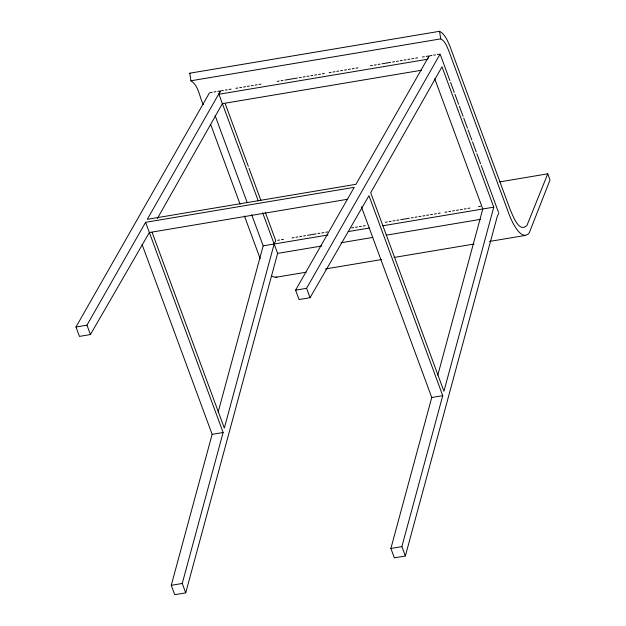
<?xml version="1.0" encoding="UTF-8"?>
<svg xmlns="http://www.w3.org/2000/svg" width="626" height="626" viewBox="0 0 626 626"><rect width="100%" height="100%" fill="white"/><g stroke="black" fill="none" stroke-linecap="round" stroke-linejoin="round"><path stroke-width="0.94" d="M262.654 212.809L277.623 253.397L185.719 592.853L174.732 594.7L171.266 585.31L212.136 434.342L142.086 244.461M218.184 412.002L263.17 245.846L251.66 214.655M185.719 592.853L182.252 583.463L223.122 432.503L145.592 222.316L354.222 187.315L295.597 290.159L299.064 299.549L310.05 297.702L368.972 195.68L442.746 395.655L401.876 546.615L405.343 556.013L394.349 557.852L390.882 548.462L431.752 397.502L361.366 206.697M437.801 375.162L482.787 208.998L434.734 78.735M493.773 207.151L443.936 391.25L370.709 192.745L442.003 66.802L493.773 207.151L382.799 225.775M405.343 556.013L497.24 216.549L498.82 213.2M499.72 181.884L547.758 173.825L526.935 225.485C518.876 233.49 512.741 214.992 510.268 209.851L450.297 47.279C447.817 41.48 445.485 34.43 439.554 31.3L189.748 73.211L190.907 80.793C198.896 85.684 199.295 97.147 203.34 104.581M218.92 94.252L220.501 90.911L147.298 219.319L355.928 184.318L429.131 55.91L427.542 59.251L218.92 94.252L258.248 200.883M157.353 218.529L222.379 103.65L421.4 70.261M347.407 199.303L149.356 232.528L90.434 334.55L79.439 336.397L75.973 326.999L209.507 92.758M90.434 334.55L86.967 325.16L145.592 222.316M310.05 297.702L306.584 288.312L440.117 54.063L449.898 80.59M271.864 276.199L275.354 277.373L276.911 277.036M489.469 241.448L525.159 235.462L528.133 234.179L529.306 232.708L550.027 179.967L547.758 173.825M190.907 80.793L440.712 38.882C445.196 41.144 446.909 46.465 448.764 50.792L508.758 213.435A50.174 18.209 80.5 0 0 514.048 225.031C516.732 229.218 519.705 234.758 525.159 235.462M210.422 92.601L212.253 92.296M214.084 91.983L215.915 91.678M217.754 91.373L219.585 91.067M221.463 90.747L223.38 90.426M225.305 90.105L227.23 89.784M229.147 89.455L231.072 89.135M235.885 88.329L237.802 88.008M239.727 87.687L241.652 87.358M243.569 87.037L245.494 86.717M247.419 86.396L249.344 86.067M251.261 85.746L253.186 85.426M255.111 85.105L257.036 84.784M258.953 84.455L260.878 84.134M277.224 81.396L279.149 81.067M281.066 80.746L282.991 80.425M284.916 80.105L297.413 78.007M299.338 77.687L301.255 77.358M303.18 77.037L305.105 76.716M307.03 76.395L308.947 76.067M310.872 75.746L312.797 75.425M314.721 75.104L316.639 74.784M318.564 74.455L320.489 74.134M322.406 73.813L324.331 73.492M329.143 72.686L331.06 72.358M332.985 72.037L334.91 71.716M336.827 71.395L338.752 71.067M340.677 70.746L342.602 70.425M344.519 70.104L346.444 69.783M348.369 69.455L350.294 69.134M352.211 68.813L354.136 68.492M356.061 68.164L357.978 67.843M370.482 65.746L372.4 65.425M374.325 65.104L376.249 64.775M378.174 64.455L380.092 64.134M382.016 63.813L390.671 62.357M392.596 62.037L394.513 61.716M396.438 61.395L398.363 61.066M400.288 60.745L402.205 60.425M404.13 60.104L406.055 59.775M407.972 59.454L409.897 59.134M411.822 58.813L413.747 58.492M415.664 58.163L417.589 57.842M422.393 57.036L424.318 56.716M426.243 56.395L428.168 56.066M430.046 55.753L431.877 55.448M433.708 55.143L435.539 54.83M437.371 54.525L439.202 54.219M277.662 240.329L279.587 240.008M281.504 239.688L283.429 239.367M292.084 237.911L294.009 237.59M295.926 237.27L297.851 236.949M299.776 236.62L301.701 236.299M303.618 235.979L305.543 235.658M307.468 235.329L316.122 233.881M318.039 233.561L319.964 233.232M321.889 232.911L323.806 232.59M325.731 232.269L327.656 231.941M351.695 227.911L353.612 227.59M355.537 227.269L357.462 226.941M359.379 226.62L361.304 226.299M363.229 225.978L365.154 225.657M385.342 222.269L387.267 221.94M389.184 221.62L391.109 221.299M393.034 220.978L394.959 220.657M396.876 220.329L398.801 220.008M400.726 219.687L409.373 218.231M411.298 217.911L413.223 217.59M415.148 217.269L417.065 216.94M418.99 216.619L420.915 216.299M422.84 215.978L424.757 215.657M426.682 215.328L428.607 215.008M430.531 214.687L432.449 214.366M434.374 214.037L436.299 213.716M438.216 213.396L440.141 213.075M444.953 212.269L446.87 211.94M448.795 211.619L450.72 211.298M452.637 210.978L454.562 210.649M456.487 210.328L458.412 210.007M460.329 209.687L462.254 209.366M464.179 209.037L466.104 208.716M468.021 208.395L469.946 208.075M478.6 206.619L480.525 206.298M263.17 245.846L328.001 234.969M348.189 231.581L369.34 228.028M277.623 253.397L321.85 245.971M341.076 242.747L372.806 237.426M386.265 235.165L480.486 219.358M275.354 277.373L306.216 272.193M325.504 268.953L381.445 259.571M393.989 257.466L474.038 244.038M75.973 326.999L86.967 325.16M295.597 290.159L306.584 288.312M212.136 434.342L223.122 432.503M431.752 397.502L442.746 395.655M171.266 585.31L182.252 583.463M390.882 548.462L401.876 546.615M189.748 73.211L190.617 73.602M450.579 82.413L454.288 92.476M454.961 94.307L458.67 104.362M459.351 106.193L463.06 116.256M463.733 118.087L467.442 128.142M468.123 129.973L471.832 140.036M472.505 141.867L476.222 151.922M476.895 153.753L480.604 163.816M481.277 165.64L498.484 212.284M225.321 103.971L248.326 166.352M249.007 168.183L260.846 200.289M265.252 212.214L275.737 240.658L274.157 243.999L224.319 428.098L152.102 232.34M215.117 115.583L247.262 202.73M210.751 124.684L240.079 204.178M244.461 216.056L258.953 255.345A50.174 18.209 80.5 0 0 260.236 258.632M439.554 31.3L440.712 38.882"/></g></svg>
